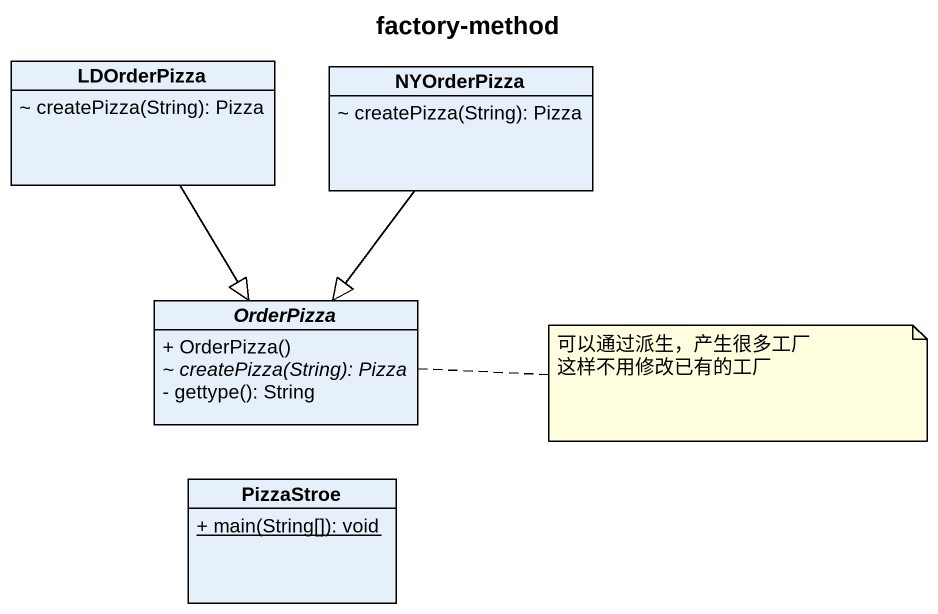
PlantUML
@startuml
title factory-method
hide circle
hide empty members
skinparam classAttributeIconSize 0
class LDOrderPizza {
  ~ createPizza(String): Pizza
}
class NYOrderPizza {
  ~ createPizza(String): Pizza
}
abstract class OrderPizza {
  + OrderPizza()
  {abstract} ~ createPizza(String): Pizza
  - gettype(): String
}
class PizzaStroe {
  {static} + main(String[]): void
}
LDOrderPizza --|> OrderPizza
NYOrderPizza --|> OrderPizza
note right of OrderPizza
  可以通过派生，产生很多工厂
  这样不用修改已有的工厂
end note
@enduml
